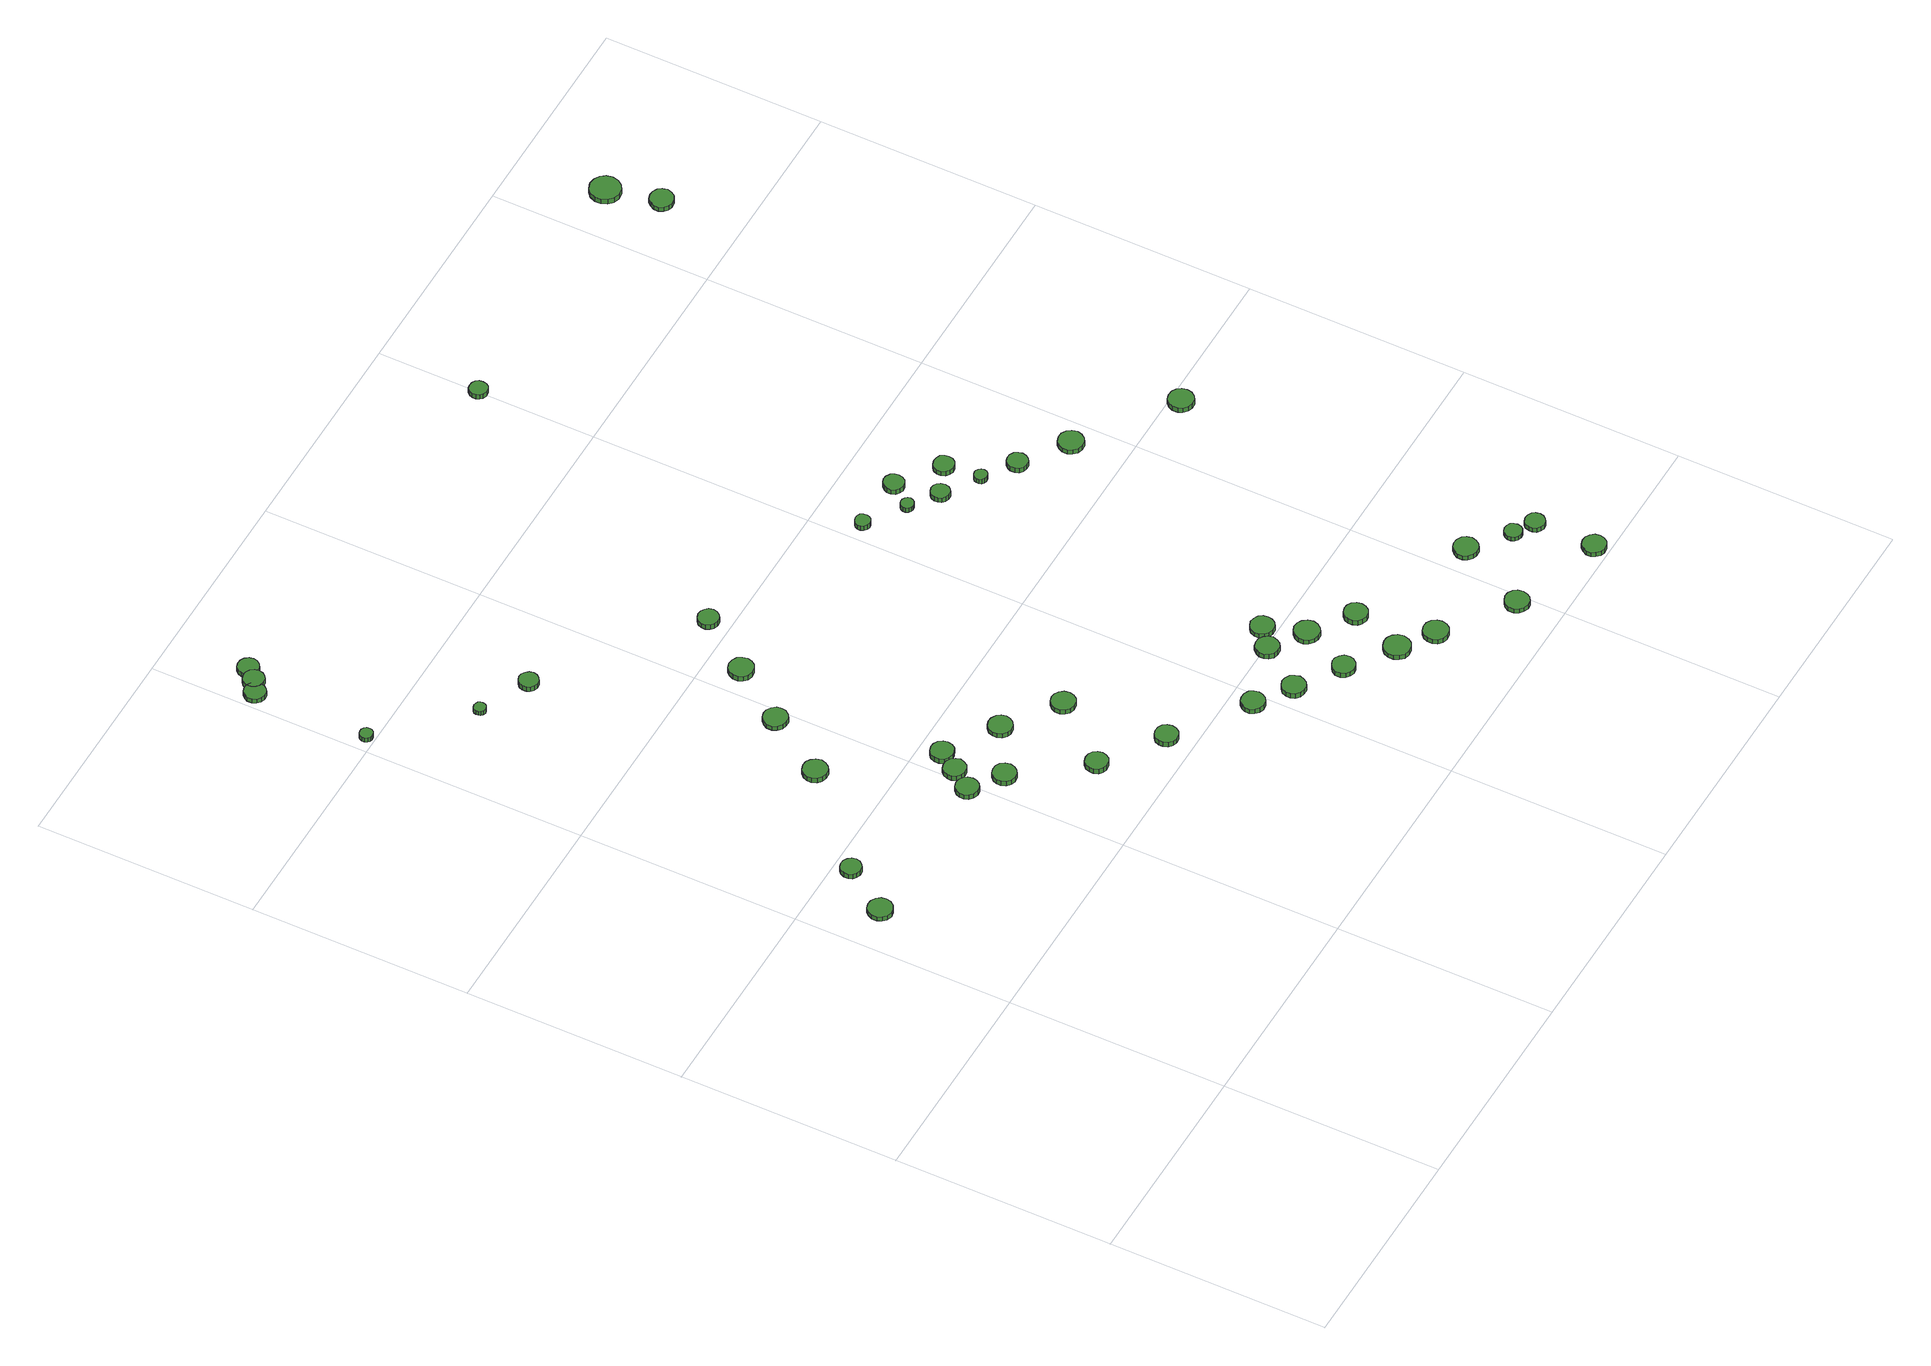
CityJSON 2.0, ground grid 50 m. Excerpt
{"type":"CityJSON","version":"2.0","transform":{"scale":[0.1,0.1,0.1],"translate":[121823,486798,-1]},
"CityObjects":{
"tree1":{"type":"SolitaryVegetationObject","attributes":{"function":"something"},"geometry":[{"type":"MultiSurface","lod":"1","boundaries":[[[0,1,2,3,4,5,6,7,8,9,10,11,12,13,14]],[[15,16,17,18,19,20,21,22,23,24,25,26,27,28,29]],[[0,29,28,1]],[[1,28,27,2]],[[2,27,26,3]],[[3,26,25,4]],[[4,25,24,5]],[[5,24,23,6]],[[6,23,22,7]],[[7,22,21,8]],[[8,21,20,9]],[[9,20,19,10]],[[10,19,18,11]],[[11,18,17,12]],[[12,17,16,13]],[[13,16,15,14]],[[14,15,29,0]]]}]},
"tree2":{"type":"SolitaryVegetationObject","attributes":{"function":"something"},"geometry":[{"type":"MultiSurface","lod":"1","boundaries":[[[30,31,32,33,34,35,36,37,38,39,40,41,42,43,44]],[[45,46,47,48,49,50,51,52,53,54,55,56,57,58,59]],[[30,59,58,31]],[[31,58,57,32]],[[32,57,56,33]],[[33,56,55,34]],[[34,55,54,35]],[[35,54,53,36]],[[36,53,52,37]],[[37,52,51,38]],[[38,51,50,39]],[[39,50,49,40]],[[40,49,48,41]],[[41,48,47,42]],[[42,47,46,43]],[[43,46,45,44]],[[44,45,59,30]]]}]},
"tree3":{"type":"SolitaryVegetationObject","attributes":{"function":"something"},"geometry":[{"type":"MultiSurface","lod":"1","boundaries":[[[60,61,62,63,64,65,66,67,68,69,70,71,72,73,74]],[[75,76,77,78,79,80,81,82,83,84,85,86,87,88,89]],[[60,89,88,61]],[[61,88,87,62]],[[62,87,86,63]],[[63,86,85,64]],[[64,85,84,65]],[[65,84,83,66]],[[66,83,82,67]],[[67,82,81,68]],[[68,81,80,69]],[[69,80,79,70]],[[70,79,78,71]],[[71,78,77,72]],[[72,77,76,73]],[[73,76,75,74]],[[74,75,89,60]]]}]},
"tree4":{"type":"SolitaryVegetationObject","attributes":{"function":"something"},"geometry":[{"type":"MultiSurface","lod":"1","boundaries":[[[90,91,92,93,94,95,96,97,98,99,100,101,102,103,104]],[[105,106,107,108,109,110,111,112,113,114,115,116,117,118,119]],[[90,119,118,91]],[[91,118,117,92]],[[92,117,116,93]],[[93,116,115,94]],[[94,115,114,95]],[[95,114,113,96]],[[96,113,112,97]],[[97,112,111,98]],[[98,111,110,99]],[[99,110,109,100]],[[100,109,108,101]],[[101,108,107,102]],[[102,107,106,103]],[[103,106,105,104]],[[104,105,119,90]]]}]},
"tree5":{"type":"SolitaryVegetationObject","attributes":{"function":"something"},"geometry":[{"type":"MultiSurface","lod":"1","boundaries":[[[120,121,122,123,124,125,126,127,128,129,130,131,132,133,134]],[[135,136,137,138,139,140,141,142,143,144,145,146,147,148,149]],[[120,149,148,121]],[[121,148,147,122]],[[122,147,146,123]],[[123,146,145,124]],[[124,145,144,125]],[[125,144,143,126]],[[126,143,142,127]],[[127,142,141,128]],[[128,141,140,129]],[[129,140,139,130]],[[130,139,138,131]],[[131,138,137,132]],[[132,137,136,133]],[[133,136,135,134]],[[134,135,149,120]]]}]},
"tree6":{"type":"SolitaryVegetationObject","attributes":{"function":"something"},"geometry":[{"type":"MultiSurface","lod":"1","boundaries":[[[150,151,152,153,154,155,156,157,158,159,160,161,162,163,164]],[[165,166,167,168,169,170,171,172,173,174,175,176,177,178,179]],[[150,179,178,151]],[[151,178,177,152]],[[152,177,176,153]],[[153,176,175,154]],[[154,175,174,155]],[[155,174,173,156]],[[156,173,172,157]],[[157,172,171,158]],[[158,171,170,159]],[[159,170,169,160]],[[160,169,168,161]],[[161,168,167,162]],[[162,167,166,163]],[[163,166,165,164]],[[164,165,179,150]]]}]},
"tree7":{"type":"SolitaryVegetationObject","attributes":{"function":"something"},"geometry":[{"type":"MultiSurface","lod":"1","boundaries":[[[180,181,182,183,184,185,186,187,188,189,190,191,192,193,194]],[[195,196,197,198,199,200,201,202,203,204,205,206,207,208,209]],[[180,209,208,181]],[[181,208,207,182]],[[182,207,206,183]],[[183,206,205,184]],[[184,205,204,185]],[[185,204,203,186]],[[186,203,202,187]],[[187,202,201,188]],[[188,201,200,189]],[[189,200,199,190]],[[190,199,198,191]],[[191,198,197,192]],[[192,197,196,193]],[[193,196,195,194]],[[194,195,209,180]]]}]},
"tree8":{"type":"SolitaryVegetationObject","attributes":{"function":"something"},"geometry":[{"type":"MultiSurface","lod":"1","boundaries":[[[210,211,212,213,214,215,216,217,218,219,220,221,222,223,224]],[[225,226,227,228,229,230,231,232,233,234,235,236,237,238,239]],[[210,239,238,211]],[[211,238,237,212]],[[212,237,236,213]],[[213,236,235,214]],[[214,235,234,215]],[[215,234,233,216]],[[216,233,232,217]],[[217,232,231,218]],[[218,231,230,219]],[[219,230,229,220]],[[220,229,228,221]],[[221,228,227,222]],[[222,227,226,223]],[[223,226,225,224]],[[224,225,239,210]]]}]},
"tree9":{"type":"SolitaryVegetationObject","attributes":{"function":"something"},"geometry":[{"type":"MultiSurface","lod":"1","boundaries":[[[240,241,242,243,244,245,246,247,248,249,250,251,252,253,254]],[[255,256,257,258,259,260,261,262,263,264,265,266,267,268,269]],[[240,269,268,241]],[[241,268,267,242]],[[242,267,266,243]],[[243,266,265,244]],[[244,265,264,245]],[[245,264,263,246]],[[246,263,262,247]],[[247,262,261,248]],[[248,261,260,249]],[[249,260,259,250]],[[250,259,258,251]],[[251,258,257,252]],[[252,257,256,253]],[[253,256,255,254]],[[254,255,269,240]]]}]},
"tree10":{"type":"SolitaryVegetationObject","attributes":{"function":"something"},"geometry":[{"type":"MultiSurface","lod":"1","boundaries":[[[270,271,272,273,274,275,276,277,278,279,280,281,282,283,284]],[[285,286,287,288,289,290,291,292,293,294,295,296,297,298,299]],[[270,299,298,271]],[[271,298,297,272]],[[272,297,296,273]],[[273,296,295,274]],[[274,295,294,275]],[[275,294,293,276]],[[276,293,292,277]],[[277,292,291,278]],[[278,291,290,279]],[[279,290,289,280]],[[280,289,288,281]],[[281,288,287,282]],[[282,287,286,283]],[[283,286,285,284]],[[284,285,299,270]]]}]},
"tree11":{"type":"SolitaryVegetationObject","attributes":{"function":"something"},"geometry":[{"type":"MultiSurface","lod":"1","boundaries":[[[300,301,302,303,304,305,306,307,308,309,310,311,312,313,314]],[[315,316,317,318,319,320,321,322,323,324,325,326,327,328,329]],[[300,329,328,301]],[[301,328,327,302]],[[302,327,326,303]],[[303,326,325,304]],[[304,325,324,305]],[[305,324,323,306]],[[306,323,322,307]],[[307,322,321,308]],[[308,321,320,309]],[[309,320,319,310]],[[310,319,318,311]],[[311,318,317,312]],[[312,317,316,313]],[[313,316,315,314]],[[314,315,329,300]]]}]},
"tree12":{"type":"SolitaryVegetationObject","attributes":{"function":"something"},"geometry":[{"type":"MultiSurface","lod":"1","boundaries":[[[330,331,332,333,334,335,336,337,338,339,340,341,342,343,344]],[[345,346,347,348,349,350,351,352,353,354,355,356,357,358,359]],[[330,359,358,331]],[[331,358,357,332]],[[332,357,356,333]],[[333,356,355,334]],[[334,355,354,335]],[[335,354,353,336]],[[336,353,352,337]],[[337,352,351,338]],[[338,351,350,339]],[[339,350,349,340]],[[340,349,348,341]],[[341,348,347,342]],[[342,347,346,343]],[[343,346,345,344]],[[344,345,359,330]]]}]},
"tree13":{"type":"SolitaryVegetationObject","attributes":{"function":"something"},"geometry":[{"type":"MultiSurface","lod":"1","boundaries":[[[360,361,362,363,364,365,366,367,368,369,370,371,372,373,374]],[[375,376,377,378,379,380,381,382,383,384,385,386,387,388,389]],[[360,389,388,361]],[[361,388,387,362]],[[362,387,386,363]],[[363,386,385,364]],[[364,385,384,365]],[[365,384,383,366]],[[366,383,382,367]],[[367,382,381,368]],[[368,381,380,369]],[[369,380,379,370]],[[370,379,378,371]],[[371,378,377,372]],[[372,377,376,373]],[[373,376,375,374]],[[374,375,389,360]]]}]},
"tree14":{"type":"SolitaryVegetationObject","attributes":{"function":"something"},"geometry":[{"type":"MultiSurface","lod":"1","boundaries":[[[390,391,392,393,394,395,396,397,398,399,400,401,402,403,404]],[[405,406,407,408,409,410,411,412,413,414,415,416,417,418,419]],[[390,419,418,391]],[[391,418,417,392]],[[392,417,416,393]],[[393,416,415,394]],[[394,415,414,395]],[[395,414,413,396]],[[396,413,412,397]],[[397,412,411,398]],[[398,411,410,399]],[[399,410,409,400]],[[400,409,408,401]],[[401,408,407,402]],[[402,407,406,403]],[[403,406,405,404]],[[404,405,419,390]]]}]},
"tree15":{"type":"SolitaryVegetationObject","attributes":{"function":"something"},"geometry":[{"type":"MultiSurface","lod":"1","boundaries":[[[420,421,422,423,424,425,426,427,428,429,430,431,432,433,434]],[[435,436,437,438,439,440,441,442,443,444,445,446,447,448,449]],[[420,449,448,421]],[[421,448,447,422]],[[422,447,446,423]],[[423,446,445,424]],[[424,445,444,425]],[[425,444,443,426]],[[426,443,442,427]],[[427,442,441,428]],[[428,441,440,429]],[[429,440,439,430]],[[430,439,438,431]],[[431,438,437,432]],[[432,437,436,433]],[[433,436,435,434]],[[434,435,449,420]]]}]},
"tree16":{"type":"SolitaryVegetationObject","attributes":{"function":"something"},"geometry":[{"type":"MultiSurface","lod":"1","boundaries":[[[450,451,452,453,454,455,456,457,458,459,460,461,462,463,464]],[[465,466,467,468,469,470,471,472,473,474,475,476,477,478,479]],[[450,479,478,451]],[[451,478,477,452]],[[452,477,476,453]],[[453,476,475,454]],[[454,475,474,455]],[[455,474,473,456]],[[456,473,472,457]],[[457,472,471,458]],[[458,471,470,459]],[[459,470,469,460]],[[460,469,468,461]],[[461,468,467,462]],[[462,467,466,463]],[[463,466,465,464]],[[464,465,479,450]]]}]},
"tree17":{"type":"SolitaryVegetationObject","attributes":{"function":"something"},"geometry":[{"type":"MultiSurface","lod":"1","boundaries":[[[480,481,482,483,484,485,486,487,488,489,490,491,492,493,494]],[[495,496,497,498,499,500,501,502,503,504,505,506,507,508,509]],[[480,509,508,481]],[[481,508,507,482]],[[482,507,506,483]],[[483,506,505,484]],[[484,505,504,485]],[[485,504,503,486]],[[486,503,502,487]],[[487,502,501,488]],[[488,501,500,489]],[[489,500,499,490]],[[490,499,498,491]],[[491,498,497,492]],[[492,497,496,493]],[[493,496,495,494]],[[494,495,509,480]]]}]},
"tree18":{"type":"SolitaryVegetationObject","attributes":{"function":"something"},"geometry":[{"type":"MultiSurface","lod":"1","boundaries":[[[510,511,512,513,514,515,516,517,518,519,520,521,522,523,524]],[[525,526,527,528,529,530,531,532,533,534,535,536,537,538,539]],[[510,539,538,511]],[[511,538,537,512]],[[512,537,536,513]],[[513,536,535,514]],[[514,535,534,515]],[[515,534,533,516]],[[516,533,532,517]],[[517,532,531,518]],[[518,531,530,519]],[[519,530,529,520]],[[520,529,528,521]],[[521,528,527,522]],[[522,527,526,523]],[[523,526,525,524]],[[524,525,539,510]]]}]},
"tree19":{"type":"SolitaryVegetationObject","attributes":{"function":"something"},"geometry":[{"type":"MultiSurface","lod":"1","boundaries":[[[540,541,542,543,544,545,546,547,548,549,550,551,552,553,554]],[[555,556,557,558,559,560,561,562,563,564,565,566,567,568,569]],[[540,569,568,541]],[[541,568,567,542]],[[542,567,566,543]],[[543,566,565,544]],[[544,565,564,545]],[[545,564,563,546]],[[546,563,562,547]],[[547,562,561,548]],[[548,561,560,549]],[[549,560,559,550]],[[550,559,558,551]],[[551,558,557,552]],[[552,557,556,553]],[[553,556,555,554]],[[554,555,569,540]]]}]},
"tree20":{"type":"SolitaryVegetationObject","attributes":{"function":"something"},"geometry":[{"type":"MultiSurface","lod":"1","boundaries":[[[570,571,572,573,574,575,576,577,578,579,580,581,582,583,584]],[[585,586,587,588,589,590,591,592,593,594,595,596,597,598,599]],[[570,599,598,571]],[[571,598,597,572]],[[572,597,596,573]],[[573,596,595,574]],[[574,595,594,575]],[[575,594,593,576]],[[576,593,592,577]],[[577,592,591,578]],[[578,591,590,579]],[[579,590,589,580]],[[580,589,588,581]],[[581,588,587,582]],[[582,587,586,583]],[[583,586,585,584]],[[584,585,599,570]]]}]},
"tree21":{"type":"SolitaryVegetationObject","attributes":{"function":"something"},"geometry":[{"type":"MultiSurface","lod":"1","boundaries":[[[600,601,602,603,604,605,606,607,608,609,610,611,612,613,614]],[[615,616,617,618,619,620,621,622,623,624,625,626,627,628,629]],[[600,629,628,601]],[[601,628,627,602]],[[602,627,626,603]],[[603,626,625,604]],[[604,625,624,605]],[[605,624,623,606]],[[606,623,622,607]],[[607,622,621,608]],[[608,621,620,609]],[[609,620,619,610]],[[610,619,618,611]],[[611,618,617,612]],[[612,617,616,613]],[[613,616,615,614]],[[614,615,629,600]]]}]},
"tree22":{"type":"SolitaryVegetationObject","attributes":{"function":"something"},"geometry":[{"type":"MultiSurface","lod":"1","boundaries":[[[630,631,632,633,634,635,636,637,638,639,640,641,642,643,644]],[[645,646,647,648,649,650,651,652,653,654,655,656,657,658,659]],[[630,659,658,631]],[[631,658,657,632]],[[632,657,656,633]],[[633,656,655,634]],[[634,655,654,635]],[[635,654,653,636]],[[636,653,652,637]],[[637,652,651,638]],[[638,651,650,639]],[[639,650,649,640]],[[640,649,648,641]],[[641,648,647,642]],[[642,647,646,643]],[[643,646,645,644]],[[644,645,659,630]]]}]},
"tree23":{"type":"SolitaryVegetationObject","attributes":{"function":"something"},"geometry":[{"type":"MultiSurface","lod":"1","boundaries":[[[660,661,662,663,664,665,666,667,668,669,670,671,672,673,674]],[[675,676,677,678,679,680,681,682,683,684,685,686,687,688,689]],[[660,689,688,661]],[[661,688,687,662]],[[662,687,686,663]],[[663,686,685,664]],[[664,685,684,665]],[[665,684,683,666]],[[666,683,682,667]],[[667,682,681,668]],[[668,681,680,669]],[[669,680,679,670]],[[670,679,678,671]],[[671,678,677,672]],[[672,677,676,673]],[[673,676,675,674]],[[674,675,689,660]]]}]},
"tree24":{"type":"SolitaryVegetationObject","attributes":{"function":"something"},"geometry":[{"type":"MultiSurface","lod":"1","boundaries":[[[690,691,692,693,694,695,696,697,698,699,700,701,702,703,704]],[[705,706,707,708,709,710,711,712,713,714,715,716,717,718,719]],[[690,719,718,691]],[[691,718,717,692]],[[692,717,716,693]],[[693,716,715,694]],[[694,715,714,695]],[[695,714,713,696]],[[696,713,712,697]],[[697,712,711,698]],[[698,711,710,699]],[[699,710,709,700]],[[700,709,708,701]],[[701,708,707,702]],[[702,707,706,703]],[[703,706,705,704]],[[704,705,719,690]]]}]},
"tree25":{"type":"SolitaryVegetationObject","attributes":{"function":"something"},"geometry":[{"type":"MultiSurface","lod":"1","boundaries":[[[720,721,722,723,724,725,726,727,728,729,730,731,732,733,734]],[[735,736,737,738,739,740,741,742,743,744,745,746,747,748,749]],[[720,749,748,721]],[[721,748,747,722]],[[722,747,746,723]],[[723,746,745,724]],[[724,745,744,725]],[[725,744,743,726]],[[726,743,742,727]],[[727,742,741,728]],[[728,741,740,729]],[[729,740,739,730]],[[730,739,738,731]],[[731,738,737,732]],[[732,737,736,733]],[[733,736,735,734]],[[734,735,749,720]]]}]},
"tree26":{"type":"SolitaryVegetationObject","attributes":{"function":"something"},"geometry":[{"type":"MultiSurface","lod":"1","boundaries":[[[750,751,752,753,754,755,756,757,758,759,760,761,762,763,764]],[[765,766,767,768,769,770,771,772,773,774,775,776,777,778,779]],[[750,779,778,751]],[[751,778,777,752]],[[752,777,776,753]],[[753,776,775,754]],[[754,775,774,755]],[[755,774,773,756]],[[756,773,772,757]],[[757,772,771,758]],[[758,771,770,759]],[[759,770,769,760]],[[760,769,768,761]],[[761,768,767,762]],[[762,767,766,763]],[[763,766,765,764]],[[764,765,779,750]]]}]},
"tree27":{"type":"SolitaryVegetationObject","attributes":{"function":"something"},"geometry":[{"type":"MultiSurface","lod":"1","boundaries":[[[780,781,782,783,784,785,786,787,788,789,790,791,792,793,794]],[[795,796,797,798,799,800,801,802,803,804,805,806,807,808,809]],[[780,809,808,781]],[[781,808,807,782]],[[782,807,806,783]],[[783,806,805,784]],[[784,805,804,785]],[[785,804,803,786]],[[786,803,802,787]],[[787,802,801,788]],[[788,801,800,789]],[[789,800,799,790]],[[790,799,798,791]],[[791,798,797,792]],[[792,797,796,793]],[[793,796,795,794]],[[794,795,809,780]]]}]},
"tree28":{"type":"SolitaryVegetationObject","attributes":{"function":"something"},"geometry":[{"type":"MultiSurface","lod":"1","boundaries":[[[810,811,812,813,814,815,816,817,818,819,820,821,822,823,824]],[[825,826,827,828,829,830,831,832,833,834,835,836,837,838,839]],[[810,839,838,811]],[[811,838,837,812]],[[812,837,836,813]],[[813,836,835,814]],[[814,835,834,815]],[[815,834,833,816]],[[816,833,832,817]],[[817,832,831,818]],[[818,831,830,819]],[[819,830,829,820]],[[820,829,828,821]],[[821,828,827,822]],[[822,827,826,823]],[[823,826,825,824]],[[824,825,839,810]]]}]},
"tree29":{"type":"SolitaryVegetationObject","attributes":{"function":"something"},"geometry":[{"type":"MultiSurface","lod":"1","boundaries":[[[840,841,842,843,844,845,846,847,848,849,850,851,852,853,854]],[[855,856,857,858,859,860,861,862,863,864,865,866,867,868,869]],[[840,869,868,841]],[[841,868,867,842]],[[842,867,866,843]],[[843,866,865,844]],[[844,865,864,845]],[[845,864,863,846]],[[846,863,862,847]],[[847,862,861,848]],[[848,861,860,849]],[[849,860,859,850]],[[850,859,858,851]],[[851,858,857,852]],[[852,857,856,853]],[[853,856,855,854]],[[854,855,869,840]]]}]},
"tree30":{"type":"SolitaryVegetationObject","attributes":{"function":"something"},"geometry":[{"type":"MultiSurface","lod":"1","boundaries":[[[870,871,872,873,874,875,876,877,878,879,880,881,882,883,884]],[[885,886,887,888,889,890,891,892,893,894,895,896,897,898,899]],[[870,899,898,871]],[[871,898,897,872]],[[872,897,896,873]],[[873,896,895,874]],[[874,895,894,875]],[[875,894,893,876]],[[876,893,892,877]],[[877,892,891,878]],[[878,891,890,879]],[[879,890,889,880]],[[880,889,888,881]],[[881,888,887,882]],[[882,887,886,883]],[[883,886,885,884]],[[884,885,899,870]]]}]},
"tree31":{"type":"SolitaryVegetationObject","attributes":{"function":"something"},"geometry":[{"type":"MultiSurface","lod":"1","boundaries":[[[900,901,902,903,904,905,906,907,908,909,910,911,912,913,914]],[[915,916,917,918,919,920,921,922,923,924,925,926,927,928,929]],[[900,929,928,901]],[[901,928,927,902]],[[902,927,926,903]],[[903,926,925,904]],[[904,925,924,905]],[[905,924,923,906]],[[906,923,922,907]],[[907,922,921,908]],[[908,921,920,909]],[[909,920,919,910]],[[910,919,918,911]],[[911,918,917,912]],[[912,917,916,913]],[[913,916,915,914]],[[914,915,929,900]]]}]},
"tree32":{"type":"SolitaryVegetationObject","attributes":{"function":"something"},"geometry":[{"type":"MultiSurface","lod":"1","boundaries":[[[930,931,932,933,934,935,936,937,938,939,940,941,942,943,944]],[[945,946,947,948,949,950,951,952,953,954,955,956,957,958,959]],[[930,959,958,931]],[[931,958,957,932]],[[932,957,956,933]],[[933,956,955,934]],[[934,955,954,935]],[[935,954,953,936]],[[936,953,952,937]],[[937,952,951,938]],[[938,951,950,939]],[[939,950,949,940]],[[940,949,948,941]],[[941,948,947,942]],[[942,947,946,943]],[[943,946,945,944]],[[944,945,959,930]]]}]},
"tree33":{"type":"SolitaryVegetationObject","attributes":{"function":"something"},"geometry":[{"type":"MultiSurface","lod":"1","boundaries":[[[960,961,962,963,964,965,966,967,968,969,970,971,972,973,974]],[[975,976,977,978,979,980,981,982,983,984,985,986,987,988,989]],[[960,989,988,961]],[[961,988,987,962]],[[962,987,986,963]],[[963,986,985,964]],[[964,985,984,965]],[[965,984,983,966]],[[966,983,982,967]],[[967,982,981,968]],[[968,981,980,969]],[[969,980,979,970]],[[970,979,978,971]],[[971,978,977,972]],[[972,977,976,973]],[[973,976,975,974]],[[974,975,989,960]]]}]},
"tree34":{"type":"SolitaryVegetationObject","attributes":{"function":"something"},"geometry":[{"type":"MultiSurface","lod":"1","boundaries":[[[990,991,992,993,994,995,996,997,998,999,1000,1001,1002,1003,1004]],[[1005,1006,1007,1008,1009,1010,1011,1012,1013,1014,1015,1016,1017,1018,1019]],[[990,1019,1018,991]],[[991,1018,1017,992]],[[992,1017,1016,993]],[[993,1016,1015,994]],[[994,1015,1014,995]],[[995,1014,1013,996]],[[996,1013,1012,997]],[[997,1012,1011,998]],[[998,1011,1010,999]],[[999,1010,1009,1000]],[[1000,1009,1008,1001]],[[1001,1008,1007,1002]],[[1002,1007,1006,1003]],[[1003,1006,1005,1004]],[[1004,1005,1019,990]]]}]},
"tree35":{"type":"SolitaryVegetationObject","attributes":{"function":"something"},"geometry":[{"type":"MultiSurface","lod":"1","boundaries":[[[1020,1021,1022,1023,1024,1025,1026,1027,1028,1029,1030,1031,1032,1033,1034]],[[1035,1036,1037,1038,1039,1040,1041,1042,1043,1044,1045,1046,1047,1048,1049]],[[1020,1049,1048,1021]],[[1021,1048,1047,1022]],[[1022,1047,1046,1023]],[[1023,1046,1045,1024]],[[1024,1045,1044,1025]],[[1025,1044,1043,1026]],[[1026,1043,1042,1027]],[[1027,1042,1041,1028]],[[1028,1041,1040,1029]],[[1029,1040,1039,1030]],[[1030,1039,1038,1031]],[[1031,1038,1037,1032]],[[1032,1037,1036,1033]],[[1033,1036,1035,1034]],[[1034,1035,1049,1020]]]}]},
"tree36":{"type":"SolitaryVegetationObject","attributes":{"function":"something"},"geometry":[{"type":"MultiSurface","lod":"1","boundaries":[[[1050,1051,1052,1053,1054,1055,1056,1057,1058,1059,1060,1061,1062,1063,1064]],[[1065,1066,1067,1068,1069,1070,1071,1072,1073,1074,1075,1076,1077,1078,1079]],[[1050,1079,1078,1051]],[[1051,1078,1077,1052]],[[1052,1077,1076,1053]],[[1053,1076,1075,1054]],[[1054,1075,1074,1055]],[[1055,1074,1073,1056]],[[1056,1073,1072,1057]],[[1057,1072,1071,1058]],[[1058,1071,1070,1059]],[[1059,1070,1069,1060]],[[1060,1069,1068,1061]],[[1061,1068,1067,1062]],[[1062,1067,1066,1063]],[[1063,1066,1065,1064]],[[1064,1065,1079,1050]]]}]},
"tree37":{"type":"SolitaryVegetationObject","attributes":{"function":"something"},"geometry":[{"type":"MultiSurface","lod":"1","boundaries":[[[1080,1081,1082,1083,1084,1085,1086,1087,1088,1089,1090,1091,1092,1093,1094]],[[1095,1096,1097,1098,1099,1100,1101,1102,1103,1104,1105,1106,1107,1108,1109]],[[1080,1109,1108,1081]],[[1081,1108,1107,1082]],[[1082,1107,1106,1083]],[[1083,1106,1105,1084]],[[1084,1105,1104,1085]],[[1085,1104,1103,1086]],[[1086,1103,1102,1087]],[[1087,1102,1101,1088]],[[1088,1101,1100,1089]],[[1089,1100,1099,1090]],[[1090,1099,1098,1091]],[[1091,1098,1097,1092]],[[1092,1097,1096,1093]],[[1093,1096,1095,1094]],[[1094,1095,1109,1080]]]}]},
"tree38":{"type":"SolitaryVegetationObject","attributes":{"function":"something"},"geometry":[{"type":"MultiSurface","lod":"1","boundaries":[[[1110,1111,1112,1113,1114,1115,1116,1117,1118,1119,1120,1121,1122,1123,1124]],[[1125,1126,1127,1128,1129,1130,1131,1132,1133,1134,1135,1136,1137,1138,1139]],[[1110,1139,1138,1111]],[[1111,1138,1137,1112]],[[1112,1137,1136,1113]],[[1113,1136,1135,1114]],[[1114,1135,1134,1115]],[[1115,1134,1133,1116]],[[1116,1133,1132,1117]],[[1117,1132,1131,1118]],[[1118,1131,1130,1119]],[[1119,1130,1129,1120]],[[1120,1129,1128,1121]],[[1121,1128,1127,1122]],[[1122,1127,1126,1123]],[[1123,1126,1125,1124]],[[1124,1125,1139,1110]]]}]},
"tree39":{"type":"SolitaryVegetationObject","attributes":{"function":"something"},"geometry":[{"type":"MultiSurface","lod":"1","boundaries":[[[1140,1141,1142,1143,1144,1145,1146,1147,1148,1149,1150,1151,1152,1153,1154]],[[1155,1156,1157,1158,1159,1160,1161,1162,1163,1164,1165,1166,1167,1168,1169]],[[1140,1169,1168,1141]],[[1141,1168,1167,1142]],[[1142,1167,1166,1143]],[[1143,1166,1165,1144]],[[1144,1165,1164,1145]],[[1145,1164,1163,1146]],[[1146,1163,1162,1147]],[[1147,1162,1161,1148]],[[1148,1161,1160,1149]],[[1149,1160,1159,1150]],[[1150,1159,1158,1151]],[[1151,1158,1157,1152]],[[1152,1157,1156,1153]],[[1153,1156,1155,1154]],[[1154,1155,1169,1140]]]}]},
"tree40":{"type":"SolitaryVegetationObject","attributes":{"function":"something"},"geometry":[{"type":"MultiSurface","lod":"1","boundaries":[[[1170,1171,1172,1173,1174,1175,1176,1177,1178,1179,1180,1181,1182,1183,1184]],[[1185,1186,1187,1188,1189,1190,1191,1192,1193,1194,1195,1196,1197,1198,1199]],[[1170,1199,1198,1171]],[[1171,1198,1197,1172]],[[1172,1197,1196,1173]],[[1173,1196,1195,1174]],[[1174,1195,1194,1175]],[[1175,1194,1193,1176]],[[1176,1193,1192,1177]],[[1177,1192,1191,1178]],[[1178,1191,1190,1179]],[[1179,1190,1189,1180]],[[1180,1189,1188,1181]],[[1181,1188,1187,1182]],[[1182,1187,1186,1183]],[[1183,1186,1185,1184]],[[1184,1185,1199,1170]]]}]},
"tree41":{"type":"SolitaryVegetationObject","attributes":{"function":"something"},"geometry":[{"type":"MultiSurface","lod":"1","boundaries":[[[1200,1201,1202,1203,1204,1205,1206,1207,1208,1209,1210,1211,1212,1213,1214]],[[1215,1216,1217,1218,1219,1220,1221,1222,1223,1224,1225,1226,1227,1228,1229]],[[1200,1229,1228,1201]],[[1201,1228,1227,1202]],[[1202,1227,1226,1203]],[[1203,1226,1225,1204]],[[1204,1225,1224,1205]],[[1205,1224,1223,1206]],[[1206,1223,1222,1207]],[[1207,1222,1221,1208]],[[1208,1221,1220,1209]],[[1209,1220,1219,1210]],[[1210,1219,1218,1211]],[[1211,1218,1217,1212]],[[1212,1217,1216,1213]],[[1213,1216,1215,1214]],[[1214,1215,1229,1200]]]}]},
"tree42":{"type":"SolitaryVegetationObject","attributes":{"function":"something"},"geometry":[{"type":"MultiSurface","lod":"1","boundaries":[[[1230,1231,1232,1233,1234,1235,1236,1237,1238,1239,1240,1241,1242,1243,1244]],[[1245,1246,1247,1248,1249,1250,1251,1252,1253,1254,1255,1256,1257,1258,1259]],[[1230,1259,1258,1231]],[[1231,1258,1257,1232]],[[1232,1257,1256,1233]],[[1233,1256,1255,1234]],[[1234,1255,1254,1235]],[[1235,1254,1253,1236]],[[1236,1253,1252,1237]],[[1237,1252,1251,1238]],[[1238,1251,1250,1239]],[[1239,1250,1249,1240]],[[1240,1249,1248,1241]],[[1241,1248,1247,1242]],[[1242,1247,1246,1243]],[[1243,1246,1245,1244]],[[1244,1245,1259,1230]]]}]},
"tree43":{"type":"SolitaryVegetationObject","attributes":{"function":"something"},"geometry":[{"type":"MultiSurface","lod":"1","boundaries":[[[1260,1261,1262,1263,1264,1265,1266,1267,1268,1269,1270,1271,1272,1273,1274]],[[1275,1276,1277,1278,1279,1280,1281,1282,1283,1284,1285,1286,1287,1288,1289]],[[1260,1289,1288,1261]],[[1261,1288,1287,1262]],[[1262,1287,1286,1263]],[[1263,1286,1285,1264]],[[1264,1285,1284,1265]],[[1265,1284,1283,1266]],[[1266,1283,1282,1267]],[[1267,1282,1281,1268]],[[1268,1281,1280,1269]],[[1269,1280,1279,1270]],[[1270,1279,1278,1271]],[[1271,1278,1277,1272]],[[1272,1277,1276,1273]],[[1273,1276,1275,1274]],[[1274,1275,1289,1260]]]}]},
"tree44":{"type":"SolitaryVegetationObject","attributes":{"function":"something"},"geometry":[{"type":"MultiSurface","lod":"1","boundaries":[[[1290,1291,1292,1293,1294,1295,1296,1297,1298,1299,1300,1301,1302,1303,1304]],[[1305,1306,1307,1308,1309,1310,1311,1312,1313,1314,1315,1316,1317,1318,1319]],[[1290,1319,1318,1291]],[[1291,1318,1317,1292]],[[1292,1317,1316,1293]],[[1293,1316,1315,1294]],[[1294,1315,1314,1295]],[[1295,1314,1313,1296]],[[1296,1313,1312,1297]],[[1297,1312,1311,1298]],[[1298,1311,1310,1299]],[[1299,1310,1309,1300]],[[1300,1309,1308,1301]],[[1301,1308,1307,1302]],[[1302,1307,1306,1303]],[[1303,1306,1305,1304]],[[1304,1305,1319,1290]]]}]},
"tree45":{"type":"SolitaryVegetationObject","attributes":{"function":"something"},"geometry":[{"type":"MultiSurface","lod":"1","boundaries":[[[1320,1321,1322,1323,1324,1325,1326,1327,1328,1329,1330,1331,1332,1333,1334]],[[1335,1336,1337,1338,1339,1340,1341,1342,1343,1344,1345,1346,1347,1348,1349]],[[1320,1349,1348,1321]],[[1321,1348,1347,1322]],[[1322,1347,1346,1323]],[[1323,1346,1345,1324]],[[1324,1345,1344,1325]],[[1325,1344,1343,1326]],[[1326,1343,1342,1327]],[[1327,1342,1341,1328]],[[1328,1341,1340,1329]],[[1329,1340,1339,1330]],[[1330,1339,1338,1331]],[[1331,1338,1337,1332]],[[1332,1337,1336,1333]],[[1333,1336,1335,1334]],[[1334,1335,1349,1320]]]}]},
"tree46":{"type":"SolitaryVegetationObject","attributes":{"function":"something"},"geometry":[{"type":"MultiSurface","lod":"1","boundaries":[[[1350,1351,1352,1353,1354,1355,1356,1357,1358,1359,1360,1361,1362,1363,1364]],[[1365,1366,1367,1368,1369,1370,1371,1372,1373,1374,1375,1376,1377,1378,1379]],[[1350,1379,1378,1351]],[[1351,1378,1377,1352]],[[1352,1377,1376,1353]],[[1353,1376,1375,1354]],[[1354,1375,1374,1355]],[[1355,1374,1373,1356]],[[1356,1373,1372,1357]],[[1357,1372,1371,1358]],[[1358,1371,1370,1359]],[[1359,1370,1369,1360]],[[1360,1369,1368,1361]],[[1361,1368,1367,1362]],[[1362,1367,1366,1363]],[[1363,1366,1365,1364]],[[1364,1365,1379,1350]]]}]}
},
"vertices":[
[128,855,20],[126,866,20],[119,875,20],[109,881,20],[98,882,20],[87,879,20],[79,871,20],[74,860,20],[74,849,20],[79,839,20],[87,831,20],[98,827,20],[109,829,20],[119,834,20],[126,844,20],[126,844,8],[119,834,8],[109,829,8],[98,827,8],[87,831,8],[79,839,8],[74,849,8],[74,860,8],[79,871,8],[87,879,8],[98,882,8],[109,881,8],[119,875,8],[126,866,8],[128,855,8],
[198,962,20],[196,972,20],[190,979,20],[182,984,20],[172,985,20],[163,982,20],[156,976,20],[152,967,20],[152,957,20],[156,948,20],[163,942,20],[172,939,20],[182,940,20],[190,945,20],[196,953,20],[196,953,7],[190,945,7],[182,940,7],[172,939,7],[163,942,7],[156,948,7],[152,957,7],[152,967,7],[156,976,7],[163,982,7],[172,985,7],[182,984,7],[190,979,7],[196,972,7],[198,962,7],
[49,2018,24],[48,2024,24],[44,2029,24],[39,2032,24],[33,2032,24],[27,2031,24],[23,2027,24],[20,2021,24],[20,2015,24],[23,2009,24],[27,2005,24],[33,2003,24],[39,2004,24],[44,2007,24],[48,2012,24],[48,2012,11],[44,2007,11],[39,2004,11],[33,2003,11],[27,2005,11],[23,2009,11],[20,2015,11],[20,2021,11],[23,2027,11],[27,2031,11],[33,2032,11],[39,2032,11],[44,2029,11],[48,2024,11],[49,2018,11],
[53,2275,26],[51,2285,26],[45,2293,26],[37,2298,26],[27,2299,26],[18,2296,26],[10,2289,26],[6,2280,26],[6,2270,26],[10,2261,26],[18,2254,26],[27,2251,26],[37,2252,26],[45,2257,26],[51,2265,26],[51,2265,14],[45,2257,14],[37,2252,14],[27,2251,14],[18,2254,14],[10,2261,14],[6,2270,14],[6,2280,14],[10,2289,14],[18,2296,14],[27,2299,14],[37,2298,14],[45,2293,14],[51,2285,14],[53,2275,14],
[408,1154,22],[405,1166,22],[398,1175,22],[389,1181,22],[377,1182,22],[366,1178,22],[358,1171,22],[353,1160,22],[353,1149,22],[358,1138,22],[366,1131,22],[377,1127,22],[389,1128,22],[398,1134,22],[405,1143,22],[405,1143,9],[398,1134,9],[389,1128,9],[377,1127,9],[366,1131,9],[358,1138,9],[353,1149,9],[353,1160,9],[358,1171,9],[366,1178,9],[377,1182,9],[389,1181,9],[398,1175,9],[405,1166,9],[408,1154,9],
[510,855,21],[508,866,21],[502,874,21],[493,880,21],[482,881,21],[472,878,21],[464,870,21],[460,861,21],[460,850,21],[464,841,21],[472,833,21],[482,830,21],[493,831,21],[502,837,21],[508,845,21],[508,845,8],[502,837,8],[493,831,8],[482,830,8],[472,833,8],[464,841,8],[460,850,8],[460,861,8],[464,870,8],[472,878,8],[482,881,8],[493,880,8],[502,874,8],[508,866,8],[510,855,8],
[207,1838,42],[206,1843,42],[203,1848,42],[198,1850,42],[193,1851,42],[187,1849,42],[183,1846,42],[181,1840,42],[181,1835,42],[183,1830,42],[187,1826,42],[193,1824,42],[198,1825,42],[203,1828,42],[206,1832,42],[206,1832,30],[203,1828,30],[198,1825,30],[193,1824,30],[187,1826,30],[183,1830,30],[181,1835,30],[181,1840,30],[183,1846,30],[187,1849,30],[193,1851,30],[198,1850,30],[203,1848,30],[206,1843,30],[207,1838,30],
[83,2294,27],[81,2303,27],[75,2311,27],[67,2316,27],[57,2317,27],[48,2314,27],[40,2308,27],[36,2299,27],[36,2289,27],[40,2280,27],[48,2273,27],[57,2270,27],[67,2271,27],[75,2276,27],[81,2284,27],[81,2284,14],[75,2276,14],[67,2271,14],[57,2270,14],[48,2273,14],[40,2280,14],[36,2289,14],[36,2299,14],[40,2308,14],[48,2314,14],[57,2317,14],[67,2316,14],[75,2311,14],[81,2303,14],[83,2294,14],
[108,2319,26],[106,2329,26],[100,2337,26],[91,2342,26],[82,2343,26],[72,2340,26],[65,2333,26],[61,2324,26],[61,2314,26],[65,2305,26],[72,2299,26],[82,2296,26],[91,2297,26],[100,2302,26],[106,2310,26],[106,2310,14],[100,2302,14],[91,2297,14],[82,2296,14],[72,2299,14],[65,2305,14],[61,2314,14],[61,2324,14],[65,2333,14],[72,2340,14],[82,2343,14],[91,2342,14],[100,2337,14],[106,2329,14],[108,2319,14],
[546,903,20],[543,913,20],[537,922,20],[528,927,20],[517,928,20],[507,925,20],[499,918,20],[495,908,20],[495,898,20],[499,888,20],[507,881,20],[517,878,20],[528,879,20],[537,884,20],[543,893,20],[543,893,7],[537,884,7],[528,879,7],[517,878,7],[507,881,7],[499,888,7],[495,898,7],[495,908,7],[499,918,7],[507,925,7],[517,928,7],[528,927,7],[537,922,7],[543,913,7],[546,903,7],
[582,806,20],[579,817,20],[573,826,20],[564,831,20],[553,832,20],[542,829,20],[534,821,20],[530,812,20],[530,801,20],[534,791,20],[542,783,20],[553,780,20],[564,781,20],[573,787,20],[579,795,20],[579,795,7],[573,787,7],[564,781,7],[553,780,7],[542,783,7],[534,791,7],[530,801,7],[530,812,7],[534,821,7],[542,829,7],[553,832,7],[564,831,7],[573,826,7],[579,817,7],[582,806,7],
[576,949,20],[574,959,20],[568,968,20],[558,973,20],[548,974,20],[537,971,20],[529,964,20],[525,954,20],[525,943,20],[529,933,20],[537,926,20],[548,923,20],[558,924,20],[568,929,20],[574,938,20],[574,938,7],[568,929,7],[558,924,7],[548,923,7],[537,926,7],[529,933,7],[525,943,7],[525,954,7],[529,964,7],[537,971,7],[548,974,7],[558,973,7],[568,968,7],[574,959,7],[576,949,7],
[337,1788,34],[335,1797,34],[329,1804,34],[322,1809,34],[313,1810,34],[304,1807,34],[297,1801,34],[294,1792,34],[294,1783,34],[297,1775,34],[304,1769,34],[313,1766,34],[322,1767,34],[329,1772,34],[335,1779,34],[335,1779,21],[329,1772,21],[322,1767,21],[313,1766,21],[304,1769,21],[297,1775,21],[294,1783,21],[294,1792,21],[297,1801,21],[304,1807,21],[313,1810,21],[322,1809,21],[329,1804,21],[335,1797,21],[337,1788,21],
[496,1294,24],[494,1305,24],[487,1314,24],[477,1320,24],[466,1321,24],[455,1318,24],[447,1310,24],[442,1300,24],[442,1288,24],[447,1278,24],[455,1270,24],[466,1267,24],[477,1268,24],[487,1274,24],[494,1283,24],[494,1283,12],[487,1274,12],[477,1268,12],[466,1267,12],[455,1270,12],[447,1278,12],[442,1288,12],[442,1300,12],[447,1310,12],[455,1318,12],[466,1321,12],[477,1320,12],[487,1314,12],[494,1305,12],[496,1294,12],
[700,654,19],[698,664,19],[692,673,19],[683,678,19],[672,679,19],[662,676,19],[654,669,19],[650,659,19],[650,649,19],[654,639,19],[662,632,19],[672,629,19],[683,630,19],[692,635,19],[698,644,19],[698,644,6],[692,635,6],[683,630,6],[672,629,6],[662,632,6],[654,639,6],[650,649,6],[650,659,6],[654,669,6],[662,676,6],[672,679,6],[683,678,6],[692,673,6],[698,664,6],[700,654,6],
[698,877,19],[695,887,19],[689,896,19],[679,902,19],[668,903,19],[658,900,19],[649,892,19],[645,882,19],[645,871,19],[649,861,19],[658,853,19],[668,850,19],[679,851,19],[689,857,19],[695,866,19],[695,866,7],[689,857,7],[679,851,7],[668,850,7],[658,853,7],[649,861,7],[645,871,7],[645,882,7],[649,892,7],[658,900,7],[668,903,7],[679,902,7],[689,896,7],[695,887,7],[698,877,7],
[833,562,20],[831,572,20],[825,581,20],[816,586,20],[805,587,20],[795,584,20],[787,577,20],[783,567,20],[783,557,20],[787,547,20],[795,540,20],[805,536,20],[816,538,20],[825,543,20],[831,551,20],[831,551,7],[825,543,7],[816,538,7],[805,536,7],[795,540,7],[787,547,7],[783,557,7],[783,567,7],[787,577,7],[795,584,7],[805,587,7],[816,586,7],[825,581,7],[831,572,7],[833,562,7],
[582,1419,30],[579,1430,30],[573,1440,30],[563,1445,30],[551,1447,30],[540,1443,30],[532,1435,30],[527,1425,30],[527,1413,30],[532,1403,30],[540,1395,30],[551,1392,30],[563,1393,30],[573,1399,30],[579,1408,30],[579,1408,17],[573,1399,17],[563,1393,17],[551,1392,17],[540,1395,17],[532,1403,17],[527,1413,17],[527,1425,17],[532,1435,17],[540,1443,17],[551,1447,17],[563,1445,17],[573,1440,17],[579,1430,17],[582,1419,17],
[817,793,19],[815,804,19],[808,813,19],[799,819,19],[788,820,19],[777,817,19],[769,809,19],[764,799,19],[764,788,19],[769,777,19],[777,770,19],[788,766,19],[799,768,19],[808,773,19],[815,782,19],[815,782,7],[808,773,7],[799,768,7],[788,766,7],[777,770,7],[769,777,7],[764,788,7],[764,799,7],[769,809,7],[777,817,7],[788,820,7],[799,819,7],[808,813,7],[815,804,7],[817,793,7],
[665,1542,36],[663,1552,36],[657,1559,36],[649,1564,36],[639,1565,36],[630,1562,36],[623,1556,36],[619,1547,36],[619,1537,36],[623,1528,36],[630,1522,36],[639,1519,36],[649,1520,36],[657,1525,36],[663,1533,36],[663,1533,23],[657,1525,23],[649,1520,23],[639,1519,23],[630,1522,23],[623,1528,23],[619,1537,23],[619,1547,23],[623,1556,23],[630,1562,23],[639,1565,23],[649,1564,23],[657,1559,23],[663,1552,23],[665,1542,23],
[1000,448,20],[998,459,20],[992,468,20],[982,473,20],[971,474,20],[961,471,20],[953,464,20],[948,454,20],[948,443,20],[953,433,20],[961,426,20],[971,422,20],[982,423,20],[992,429,20],[998,438,20],[998,438,7],[992,429,7],[982,423,7],[971,422,7],[961,426,7],[953,433,7],[948,443,7],[948,454,7],[953,464,7],[961,471,7],[971,474,7],[982,473,7],[992,468,7],[998,459,7],[1000,448,7],
[1079,394,20],[1076,405,20],[1070,414,20],[1060,420,20],[1049,421,20],[1039,417,20],[1030,410,20],[1026,400,20],[1026,389,20],[1030,379,20],[1039,371,20],[1049,368,20],[1060,369,20],[1070,375,20],[1076,384,20],[1076,384,7],[1070,375,7],[1060,369,7],[1049,368,7],[1039,371,7],[1030,379,7],[1026,389,7],[1026,400,7],[1030,410,7],[1039,417,7],[1049,421,7],[1060,420,7],[1070,414,7],[1076,405,7],[1079,394,7],
[1176,330,20],[1174,341,20],[1167,349,20],[1158,355,20],[1148,356,20],[1138,352,20],[1130,345,20],[1125,336,20],[1125,325,20],[1130,315,20],[1138,308,20],[1148,305,20],[1158,306,20],[1167,311,20],[1174,320,20],[1174,320,7],[1167,311,7],[1158,306,7],[1148,305,7],[1138,308,7],[1130,315,7],[1125,325,7],[1125,336,7],[1130,345,7],[1138,352,7],[1148,356,7],[1158,355,7],[1167,349,7],[1174,341,7],[1176,330,7],
[1150,494,20],[1147,505,20],[1141,513,20],[1132,519,20],[1121,520,20],[1110,517,20],[1102,509,20],[1098,499,20],[1098,489,20],[1102,479,20],[1110,471,20],[1121,468,20],[1132,469,20],[1141,475,20],[1147,483,20],[1147,483,7],[1141,475,7],[1132,469,7],[1121,468,7],[1110,471,7],[1102,479,7],[1098,489,7],[1098,499,7],[1102,509,7],[1110,517,7],[1121,520,7],[1132,519,7],[1141,513,7],[1147,505,7],[1150,494,7],
[1280,258,19],[1277,271,19],[1270,281,19],[1259,287,19],[1247,288,19],[1235,284,19],[1226,276,19],[1221,265,19],[1221,252,19],[1226,241,19],[1235,232,19],[1247,229,19],[1259,230,19],[1270,236,19],[1277,246,19],[1277,246,7],[1270,236,7],[1259,230,7],[1247,229,7],[1235,232,7],[1226,241,7],[1221,252,7],[1221,265,7],[1226,276,7],[1235,284,7],[1247,288,7],[1259,287,7],[1270,281,7],[1277,271,7],[1280,258,7],
[1196,530,19],[1194,541,19],[1188,550,19],[1178,555,19],[1167,557,19],[1157,553,19],[1149,546,19],[1144,536,19],[1144,525,19],[1149,515,19],[1157,508,19],[1167,504,19],[1178,505,19],[1188,511,19],[1194,520,19],[1194,520,7],[1188,511,7],[1178,505,7],[1167,504,7],[1157,508,7],[1149,515,7],[1144,525,7],[1144,536,7],[1149,546,7],[1157,553,7],[1167,557,7],[1178,555,7],[1188,550,7],[1194,541,7],[1196,530,7],
[1229,442,19],[1226,454,19],[1219,464,19],[1209,470,19],[1197,471,19],[1186,467,19],[1177,459,19],[1172,448,19],[1172,436,19],[1177,426,19],[1186,418,19],[1197,414,19],[1209,415,19],[1219,421,19],[1226,431,19],[1226,431,7],[1219,421,7],[1209,415,7],[1197,414,7],[1186,418,7],[1177,426,7],[1172,436,7],[1172,448,7],[1177,459,7],[1186,467,7],[1197,471,7],[1209,470,7],[1219,464,7],[1226,454,7],[1229,442,7],
[1353,208,19],[1351,219,19],[1344,229,19],[1334,235,19],[1322,236,19],[1311,232,19],[1302,224,19],[1298,214,19],[1298,202,19],[1302,191,19],[1311,183,19],[1322,180,19],[1334,181,19],[1344,187,19],[1351,196,19],[1351,196,7],[1344,187,7],[1334,181,7],[1322,180,7],[1311,183,7],[1302,191,7],[1298,202,7],[1298,214,7],[1302,224,7],[1311,232,7],[1322,236,7],[1334,235,7],[1344,229,7],[1351,219,7],[1353,208,7],
[1318,377,20],[1316,388,20],[1310,397,20],[1300,402,20],[1290,403,20],[1279,400,20],[1271,392,20],[1267,383,20],[1267,372,20],[1271,362,20],[1279,355,20],[1290,351,20],[1300,352,20],[1310,358,20],[1316,367,20],[1316,367,7],[1310,358,7],[1300,352,7],[1290,351,7],[1279,355,7],[1271,362,7],[1267,372,7],[1267,383,7],[1271,392,7],[1279,400,7],[1290,403,7],[1300,402,7],[1310,397,7],[1316,388,7],[1318,377,7],
[1049,1389,34],[1048,1396,34],[1044,1402,34],[1037,1406,34],[1030,1406,34],[1024,1404,34],[1018,1399,34],[1015,1393,34],[1015,1386,34],[1018,1379,34],[1024,1374,34],[1030,1372,34],[1037,1373,34],[1044,1377,34],[1048,1382,34],[1048,1382,21],[1044,1377,21],[1037,1373,21],[1030,1372,21],[1024,1374,21],[1018,1379,21],[1015,1386,21],[1015,1393,21],[1018,1399,21],[1024,1404,21],[1030,1406,21],[1037,1406,21],[1044,1402,21],[1048,1396,21],[1049,1389,21],
[1505,100,19],[1503,111,19],[1497,120,19],[1487,126,19],[1476,127,19],[1465,123,19],[1457,116,19],[1452,106,19],[1452,94,19],[1457,84,19],[1465,77,19],[1476,73,19],[1487,74,19],[1497,80,19],[1503,89,19],[1503,89,7],[1497,80,7],[1487,74,7],[1476,73,7],[1465,77,7],[1457,84,7],[1452,94,7],[1452,106,7],[1457,116,7],[1465,123,7],[1476,127,7],[1487,126,7],[1497,120,7],[1503,111,7],[1505,100,7],
[1134,1331,33],[1132,1337,33],[1129,1342,33],[1123,1345,33],[1117,1346,33],[1111,1344,33],[1107,1340,33],[1104,1334,33],[1104,1328,33],[1107,1322,33],[1111,1318,33],[1117,1316,33],[1123,1317,33],[1129,1320,33],[1132,1325,33],[1132,1325,20],[1129,1320,20],[1123,1317,20],[1117,1316,20],[1111,1318,20],[1107,1322,20],[1104,1328,20],[1104,1334,20],[1107,1340,20],[1111,1344,20],[1117,1346,20],[1123,1345,20],[1129,1342,20],[1132,1337,20],[1134,1331,20],
[1202,1287,32],[1200,1296,32],[1195,1303,32],[1188,1307,32],[1179,1308,32],[1171,1305,32],[1164,1299,32],[1161,1291,32],[1161,1283,32],[1164,1275,32],[1171,1269,32],[1179,1266,32],[1188,1267,32],[1195,1271,32],[1200,1278,32],[1200,1278,19],[1195,1271,19],[1188,1267,19],[1179,1266,19],[1171,1269,19],[1164,1275,19],[1161,1283,19],[1161,1291,19],[1164,1299,19],[1171,1305,19],[1179,1308,19],[1188,1307,19],[1195,1303,19],[1200,1296,19],[1202,1287,19],
[1180,1383,33],[1178,1392,33],[1173,1400,33],[1164,1405,33],[1155,1406,33],[1146,1403,33],[1139,1396,33],[1135,1388,33],[1135,1378,33],[1139,1369,33],[1146,1363,33],[1155,1360,33],[1164,1361,33],[1173,1366,33],[1178,1374,33],[1178,1374,20],[1173,1366,20],[1164,1361,20],[1155,1360,20],[1146,1363,20],[1139,1369,20],[1135,1378,20],[1135,1388,20],[1139,1396,20],[1146,1403,20],[1155,1406,20],[1164,1405,20],[1173,1400,20],[1178,1392,20],[1180,1383,20],
[1276,1235,32],[1275,1241,32],[1271,1246,32],[1266,1249,32],[1260,1250,32],[1254,1248,32],[1249,1244,32],[1247,1238,32],[1247,1232,32],[1249,1227,32],[1254,1222,32],[1260,1221,32],[1266,1221,32],[1271,1224,32],[1275,1229,32],[1275,1229,19],[1271,1224,19],[1266,1221,19],[1260,1221,19],[1254,1222,19],[1249,1227,19],[1247,1232,19],[1247,1238,19],[1249,1244,19],[1254,1248,19],[1260,1250,19],[1266,1249,19],[1271,1246,19],[1275,1241,19],[1276,1235,19],
[1589,263,19],[1586,274,19],[1580,283,19],[1570,289,19],[1558,290,19],[1548,287,19],[1539,279,19],[1534,269,19],[1534,257,19],[1539,247,19],[1548,239,19],[1558,236,19],[1570,237,19],[1580,243,19],[1586,252,19],[1586,252,7],[1580,243,7],[1570,237,7],[1558,236,7],[1548,239,7],[1539,247,7],[1534,257,7],[1534,269,7],[1539,279,7],[1548,287,7],[1558,290,7],[1570,289,7],[1580,283,7],[1586,274,7],[1589,263,7],
[1275,1317,32],[1273,1326,32],[1268,1334,32],[1259,1338,32],[1250,1339,32],[1241,1336,32],[1234,1330,32],[1230,1321,32],[1230,1312,32],[1234,1303,32],[1241,1297,32],[1250,1294,32],[1259,1295,32],[1268,1300,32],[1273,1307,32],[1273,1307,19],[1268,1300,19],[1259,1295,19],[1250,1294,19],[1241,1297,19],[1234,1303,19],[1230,1312,19],[1230,1321,19],[1234,1330,19],[1241,1336,19],[1250,1339,19],[1259,1338,19],[1268,1334,19],[1273,1326,19],[1275,1317,19],
[1016,2266,25],[1015,2274,25],[1010,2281,25],[1003,2285,25],[994,2286,25],[986,2284,25],[980,2278,25],[977,2270,25],[977,2262,25],[980,2255,25],[986,2249,25],[994,2246,25],[1003,2247,25],[1010,2251,25],[1015,2258,25],[1015,2258,12],[1010,2251,12],[1003,2247,12],[994,2246,12],[986,2249,12],[980,2255,12],[977,2262,12],[977,2270,12],[980,2278,12],[986,2284,12],[994,2286,12],[1003,2285,12],[1010,2281,12],[1015,2274,12],[1016,2266,12],
[1353,1186,33],[1351,1195,33],[1346,1203,33],[1337,1208,33],[1328,1209,33],[1319,1206,33],[1312,1199,33],[1308,1191,33],[1308,1181,33],[1312,1172,33],[1319,1166,33],[1328,1163,33],[1337,1164,33],[1346,1169,33],[1351,1177,33],[1351,1177,20],[1346,1169,20],[1337,1164,20],[1328,1163,20],[1319,1166,20],[1312,1172,20],[1308,1181,20],[1308,1191,20],[1312,1199,20],[1319,1206,20],[1328,1209,20],[1337,1208,20],[1346,1203,20],[1351,1195,20],[1353,1186,20],
[1718,33,19],[1716,44,19],[1709,52,19],[1700,58,19],[1689,59,19],[1679,56,19],[1671,48,19],[1666,38,19],[1666,27,19],[1671,18,19],[1679,10,19],[1689,7,19],[1700,8,19],[1709,13,19],[1716,22,19],[1716,22,7],[1709,13,7],[1700,8,7],[1689,7,7],[1679,10,7],[1671,18,7],[1666,27,7],[1666,38,7],[1671,48,7],[1679,56,7],[1689,59,7],[1700,58,7],[1709,52,7],[1716,44,7],[1718,33,7],
[1667,198,18],[1665,206,18],[1661,213,18],[1653,217,18],[1645,218,18],[1637,215,18],[1631,210,18],[1628,202,18],[1628,194,18],[1631,186,18],[1637,181,18],[1645,178,18],[1653,179,18],[1661,183,18],[1665,190,18],[1665,190,7],[1661,183,7],[1653,179,7],[1645,178,7],[1637,181,7],[1631,186,7],[1628,194,7],[1628,202,7],[1631,210,7],[1637,215,7],[1645,218,7],[1653,217,7],[1661,213,7],[1665,206,7],[1667,198,7],
[1714,171,19],[1712,180,19],[1707,187,19],[1699,192,19],[1690,193,19],[1681,190,19],[1674,184,19],[1671,175,19],[1671,166,19],[1674,158,19],[1681,152,19],[1690,149,19],[1699,150,19],[1707,155,19],[1712,162,19],[1712,162,7],[1707,155,7],[1699,150,7],[1690,149,7],[1681,152,7],[1674,158,7],[1671,166,7],[1671,175,7],[1674,184,7],[1681,190,7],[1690,193,7],[1699,192,7],[1707,187,7],[1712,180,7],[1714,171,7],
[1460,1115,33],[1457,1127,33],[1450,1136,33],[1440,1142,33],[1428,1143,33],[1417,1139,33],[1409,1132,33],[1404,1121,33],[1404,1109,33],[1409,1099,33],[1417,1091,33],[1428,1087,33],[1440,1088,33],[1450,1094,33],[1457,1104,33],[1457,1104,21],[1450,1094,21],[1440,1088,21],[1428,1087,21],[1417,1091,21],[1409,1099,21],[1404,1109,21],[1404,1121,21],[1409,1132,21],[1417,1139,21],[1428,1143,21],[1440,1142,21],[1450,1136,21],[1457,1127,21],[1460,1115,21],
[1670,970,32],[1668,982,32],[1661,991,32],[1651,997,32],[1639,998,32],[1628,995,32],[1619,987,32],[1615,976,32],[1615,964,32],[1619,954,32],[1628,946,32],[1639,942,32],[1651,943,32],[1661,949,32],[1668,959,32],[1668,959,19],[1661,949,19],[1651,943,19],[1639,942,19],[1628,946,19],[1619,954,19],[1615,964,19],[1615,976,19],[1619,987,19],[1628,995,19],[1639,998,19],[1651,997,19],[1661,991,19],[1668,982,19],[1670,970,19],
[1671,2182,24],[1668,2193,24],[1662,2202,24],[1652,2207,24],[1641,2208,24],[1631,2205,24],[1623,2197,24],[1618,2187,24],[1618,2176,24],[1623,2166,24],[1631,2159,24],[1641,2156,24],[1652,2157,24],[1662,2162,24],[1668,2171,24],[1668,2171,12],[1662,2162,12],[1652,2157,12],[1641,2156,12],[1631,2159,12],[1623,2166,12],[1618,2176,12],[1618,2187,12],[1623,2197,12],[1631,2205,12],[1641,2208,12],[1652,2207,12],[1662,2202,12],[1668,2193,12],[1671,2182,12],
[1648,2298,25],[1645,2312,25],[1637,2323,25],[1625,2330,25],[1611,2332,25],[1597,2327,25],[1587,2318,25],[1581,2305,25],[1581,2291,25],[1587,2278,25],[1597,2268,25],[1611,2264,25],[1625,2265,25],[1637,2273,25],[1645,2284,25],[1645,2284,12],[1637,2273,12],[1625,2265,12],[1611,2264,12],[1597,2268,12],[1587,2278,12],[1581,2291,12],[1581,2305,12],[1587,2318,12],[1597,2327,12],[1611,2332,12],[1625,2330,12],[1637,2323,12],[1645,2312,12],[1648,2298,12]
]}
